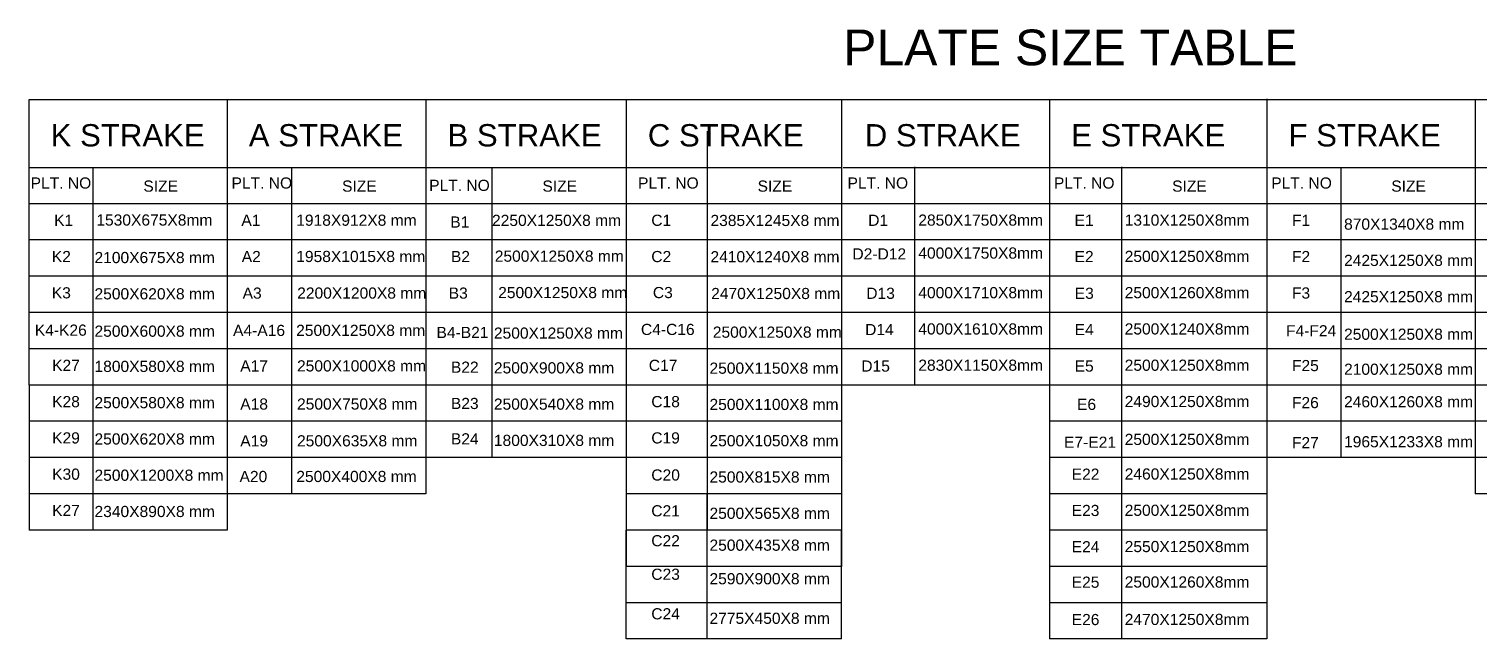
# Model space of a CAD drawing. Header units: millimetres. Extents: x 29415 to 99691, y 11694 to 66770.
# Drawn here: x 41503 to 73967, y 53135 to 66770 of the extents above; entities that cross this region are included whole.
import ezdxf

# ---------------------------------------------------------------- set-up
doc = ezdxf.new("R2010")
doc.units = ezdxf.units.MM
doc.header["$LTSCALE"] = 5
doc.header["$MEASUREMENT"] = 0
doc.layers.add('Dim', color=7, linetype='Continuous')
doc.styles.get("Standard").update_dxf_attribs({"font": 'arial.ttf'})

msp = doc.modelspace()

# ---------------------------------------------------------------- linework, layer by layer
for p, q in [((41503, 58812), (41503, 55568)), ((45935, 56379), (45935, 55568))]:
    msp.add_line(p, q)
at = {"layer": 'Dim', "linetype": 'ByBlock', "ltscale": 5}
for p, q in [((41503, 65196), (88033, 65196)), ((41503, 58812), (41503, 65196)), ((45935, 65196), (45935, 57190)), ((50381, 65196), (50381, 56379)), ((54865, 65196), (54865, 56379)), ((59678, 65196), (59678, 54757)), ((64335, 65196), (64335, 54757)), ((64335, 65196), (64335, 58001)), ((64335, 65196), (64335, 58001)), ((69199, 65212), (69199, 53135)), ((69199, 65196), (69199, 54757)), ((69199, 65196), (69199, 60434)), ((73856, 65196), (73856, 57190)), ((73856, 65196), (73856, 56379)), ((73856, 65196), (73856, 60434)), ((56675, 64488), (56675, 55568)), ((41503, 63677), (45935, 63677)), ((41503, 58812), (41503, 63677)), ((42932, 63677), (42932, 58812)), ((45935, 63677), (50381, 63677)), ((45935, 63677), (45935, 56379)), ((47378, 63677), (47378, 58812)), ((50381, 63677), (59678, 63677)), ((51861, 63677), (51861, 57190)), ((59717, 63677), (64335, 63677)), ((61313, 63693), (61313, 58812)), ((64335, 63677), (69199, 63677)), ((65950, 63693), (65950, 53135)), ((65950, 63677), (65950, 54757)), ((69199, 63677), (73856, 63677)), ((70852, 63677), (70852, 57190)), ((73856, 63677), (78719, 63677)), ((45935, 62866), (41503, 62866)), ((50381, 62866), (45935, 62866)), ((54865, 62866), (50381, 62866)), ((64335, 62866), (54865, 62866)), ((69199, 62866), (64335, 62866)), ((73856, 62866), (69199, 62866)), ((78719, 62866), (73856, 62866)), ((45935, 62055), (41503, 62055)), ((42932, 62158), (42932, 55568)), ((50381, 62055), (45935, 62055)), ((54865, 62055), (50381, 62055)), ((64335, 62055), (54865, 62055)), ((69199, 62055), (64335, 62055)), ((88369, 62055), (69199, 62055)), ((45935, 61245), (41503, 61245)), ((50381, 61245), (45935, 61245)), ((54865, 61245), (50381, 61245)), ((64335, 61245), (54865, 61245)), ((69199, 61245), (64335, 61245)), ((73856, 61245), (69199, 61245)), ((78719, 61245), (73856, 61245)), ((45935, 60434), (41503, 60434)), ((50381, 60434), (45935, 60434)), ((54865, 60434), (50381, 60434)), ((64335, 60434), (54865, 60434)), ((64335, 60434), (54865, 60434)), ((64335, 60508), (64335, 53135)), ((69199, 60434), (64335, 60434)), ((73856, 60434), (69199, 60434)), ((78719, 60434), (73856, 60434)), ((45935, 59623), (41503, 59623)), ((50381, 59623), (45935, 59623)), ((47378, 59623), (47378, 56379)), ((54865, 59623), (50381, 59623)), ((64335, 59623), (54865, 59623)), ((69199, 59623), (64335, 59623)), ((73856, 59623), (69199, 59623)), ((78719, 59623), (73856, 59623)), ((45935, 58812), (41503, 58812)), ((45935, 58812), (41503, 58812)), ((50381, 58812), (45935, 58812)), ((54865, 58812), (50381, 58812)), ((59678, 58812), (54865, 58812)), ((64335, 58812), (54865, 58812)), ((69199, 58812), (64335, 58812)), ((73856, 58812), (69199, 58812)), ((78719, 58812), (73856, 58812)), ((45935, 58001), (41503, 58001)), ((45935, 58001), (41503, 58001)), ((50381, 58001), (45935, 58001)), ((54865, 58001), (50381, 58001)), ((59678, 58001), (54865, 58001)), ((69199, 58001), (64335, 58001)), ((73856, 58001), (69199, 58001)), ((78719, 58001), (73856, 58001)), ((45935, 57190), (41503, 57190)), ((45935, 57190), (41503, 57190)), ((50381, 57190), (45935, 57190)), ((54865, 57190), (50381, 57190)), ((59678, 57190), (54865, 57190)), ((69199, 57190), (64335, 57190)), ((88372, 57190), (69199, 57190)), ((45935, 56379), (41503, 56379)), ((45935, 56379), (41503, 56379)), ((50381, 56379), (45935, 56379)), ((59678, 56379), (54865, 56379)), ((54865, 56379), (54865, 54757)), ((56675, 53135), (56675, 56379)), ((69199, 56379), (64335, 56379)), ((78719, 56379), (73856, 56379)), ((45935, 55568), (41503, 55568)), ((59678, 55568), (54865, 55568)), ((54865, 53946), (54865, 55568)), ((59678, 53135), (59678, 55568)), ((69199, 55568), (64335, 55568)), ((59678, 54757), (54865, 54757)), ((59678, 54757), (54865, 54757)), ((69199, 54757), (64335, 54757)), ((54865, 53135), (54865, 53946)), ((59678, 53946), (54865, 53946)), ((69199, 53946), (64335, 53946)), ((59678, 53135), (54865, 53135)), ((69199, 53135), (64335, 53135))]:
    msp.add_line(p, q, dxfattribs=at)

# ---------------------------------------------------------------- texts
at = {"layer": 'Dim'}
msp.add_text('PLATE SIZE TABLE', height=798.6, dxfattribs=at).set_placement((59719, 65959))
at = {"layer": 'Dim', "linetype": 'ByBlock'}
for s, height, p in [('K STRAKE', 499.1, (41986, 64145)), ('A STRAKE', 499.1, (46419, 64145)), ('B STRAKE', 499.1, (50865, 64145)), ('C STRAKE', 499.1, (55348, 64145)), ('D STRAKE', 499.1, (60201, 64145)), ('E STRAKE', 499.1, (64819, 64145)), ('F STRAKE', 499.1, (69682, 64145)), ('PLT. NO', 249.6, (41539, 63203)), ('SIZE', 249.6, (44061, 63134)), ('PLT. NO', 249.6, (46034, 63203)), ('SIZE', 249.6, (48507, 63134)), ('PLT. NO', 249.6, (50456, 63151)), ('SIZE', 249.6, (52990, 63134)), ('PLT. NO', 249.6, (55130, 63203)), ('SIZE', 249.6, (57804, 63134)), ('PLT. NO', 249.6, (59816, 63203)), ('PLT. NO', 249.6, (64434, 63203)), ('SIZE', 249.6, (67079, 63134)), ('PLT. NO', 249.6, (69297, 63203)), ('SIZE', 249.6, (71982, 63134)), ('K1', 249.6, (42064, 62370)), ('1530X675X8mm', 249.56, (43009, 62376)), ('A1', 249.6, (46254, 62370)), ('1918X912X8 mm', 249.56, (47482, 62372)), ('B1', 249.6, (50928, 62331)), ('2250X1250X8 mm', 249.56, (51862, 62368)), ('C1', 249.6, (55426, 62370)), ('2385X1245X8 mm', 249.56, (56750, 62366)), ('D1', 249.6, (60279, 62370)), ('2850X1750X8mm', 249.56, (61400, 62374)), ('E1', 249.6, (64896, 62370)), ('1310X1250X8mm', 249.56, (66018, 62374)), ('F1', 249.6, (69760, 62370)), ('870X1340X8 mm', 249.56, (70926, 62284)), ('K2', 249.6, (42013, 61559)), ('2100X675X8 mm', 249.56, (42968, 61537)), ('A2', 249.6, (46262, 61559)), ('1958X1015X8 mm', 249.56, (47482, 61561)), ('B2', 249.6, (50942, 61559)), ('2500X1250X8 mm', 249.56, (51924, 61568)), ('C2', 249.6, (55426, 61559)), ('2410X1240X8 mm', 249.56, (56750, 61555)), ('D2-D12', 249.6, (59926, 61618)), ('4000X1750X8mm', 249.56, (61400, 61637)), ('E2', 249.6, (64896, 61559)), ('2500X1250X8mm', 249.56, (66018, 61563)), ('F2', 249.6, (69760, 61559)), ('2425X1250X8 mm', 249.56, (70926, 61473)), ('K3', 249.6, (42013, 60748)), ('2500X620X8 mm', 249.56, (42968, 60726)), ('A3', 249.6, (46282, 60742)), ('2200X1200X8 mm', 249.56, (47503, 60743)), ('B3', 249.6, (50893, 60742)), ('2500X1250X8 mm', 249.56, (52000, 60754)), ('C3', 249.6, (55461, 60754)), ('2470X1250X8 mm', 249.56, (56765, 60733)), ('D13', 249.6, (60236, 60738)), ('4000X1710X8mm', 249.56, (61400, 60752)), ('E3', 249.6, (64900, 60738)), ('2500X1260X8mm', 249.56, (66018, 60752)), ('F3', 249.6, (69760, 60744)), ('2425X1250X8 mm', 249.56, (70926, 60662)), ('K4-K26', 249.6, (41632, 59914)), ('2500X600X8 mm', 249.56, (42968, 59891)), ('A4-A16', 249.6, (46068, 59908)), ('2500X1250X8 mm', 249.56, (47480, 59909)), ('B4-B21', 249.6, (50620, 59863)), ('2500X1250X8 mm', 249.56, (51904, 59848)), ('C4-C16', 249.6, (55194, 59930)), ('2500X1250X8 mm', 249.56, (56802, 59869)), ('D14', 249.6, (60210, 59927)), ('4000X1610X8mm', 249.56, (61400, 59941)), ('E4', 249.6, (64900, 59927)), ('2500X1240X8mm', 249.56, (66018, 59941)), ('F4-F24', 249.6, (69627, 59900)), ('2500X1250X8 mm', 249.56, (70926, 59823)), ('K27', 249.6, (42020, 59127)), ('1800X580X8 mm', 249.56, (42968, 59104)), ('A17', 249.6, (46229, 59114)), ('2500X1000X8 mm', 249.56, (47499, 59115)), ('B22', 249.6, (50942, 59086)), ('2500X900X8 mm', 249.56, (51904, 59071)), ('C17', 249.6, (55370, 59127)), ('2500X1150X8 mm', 249.56, (56728, 59064)), ('D15', 249.6, (60125, 59111)), ('2830X1150X8mm', 249.56, (61400, 59130)), ('E5', 249.6, (64898, 59111)), ('2500X1250X8mm', 249.56, (66018, 59130)), ('F25', 249.6, (69760, 59122)), ('2100X1250X8 mm', 249.56, (70926, 59040)), ('K28', 249.6, (42020, 58316)), ('2500X580X8 mm', 249.56, (42968, 58293)), ('A18', 249.6, (46229, 58262)), ('2500X750X8 mm', 249.56, (47499, 58263)), ('B23', 249.6, (50942, 58275)), ('2500X540X8 mm', 249.56, (51904, 58260)), ('C18', 249.6, (55426, 58316)), ('2500X1100X8 mm', 249.56, (56728, 58253)), ('   E6', 249.6, (64661, 58255)), ('2490X1250X8mm', 249.56, (66018, 58319)), ('F26', 249.6, (69760, 58294)), ('2460X1260X8 mm', 249.56, (70926, 58313)), ('K29', 249.6, (42020, 57505)), ('2500X620X8 mm', 249.56, (42968, 57482)), ('A19', 249.6, (46229, 57439)), ('2500X635X8 mm', 249.56, (47499, 57440)), ('B24', 249.6, (50942, 57484)), ('1800X310X8 mm', 249.56, (51904, 57449)), ('C19', 249.6, (55426, 57505)), ('2500X1050X8 mm', 249.56, (56728, 57442)), ('E7-E21', 249.6, (64661, 57408)), ('2500X1250X8mm', 249.56, (66018, 57472)), ('F27', 249.6, (69760, 57399)), ('1965X1233X8 mm', 249.56, (70926, 57419)), ('K30', 249.6, (42020, 56694)), ('2500X1200X8 mm', 249.56, (42968, 56671)), ('A20', 249.6, (46213, 56642)), ('2500X400X8 mm', 249.56, (47483, 56643)), ('C20', 249.6, (55426, 56676)), ('2500X815X8 mm', 249.56, (56728, 56631)), ('E22', 249.6, (64832, 56694)), ('2460X1250X8mm', 249.56, (66018, 56698)), ('K27', 249.6, (42020, 55883)), ('2340X890X8 mm', 249.56, (42968, 55860)), ('C21', 249.6, (55426, 55875)), ('2500X565X8 mm', 249.56, (56728, 55820)), ('E23', 249.6, (64832, 55883)), ('2500X1250X8mm', 249.56, (66018, 55887)), ('C22', 249.6, (55426, 55207)), ('2500X435X8 mm', 249.56, (56728, 55107)), ('E24', 249.6, (64832, 55072)), ('2550X1250X8mm', 249.56, (66018, 55076)), ('C23', 249.6, (55426, 54457)), ('2590X900X8 mm', 249.56, (56728, 54357)), ('E25', 249.6, (64832, 54280)), ('2500X1260X8mm', 249.56, (66018, 54284)), ('C24', 249.6, (55426, 53573)), ('2775X450X8 mm', 249.56, (56728, 53473)), ('E26', 249.6, (64832, 53444)), ('2470X1250X8mm', 249.56, (66018, 53447))]:
    msp.add_text(s, height=height, dxfattribs=at).set_placement(p)

doc.saveas('drawing.dxf')
